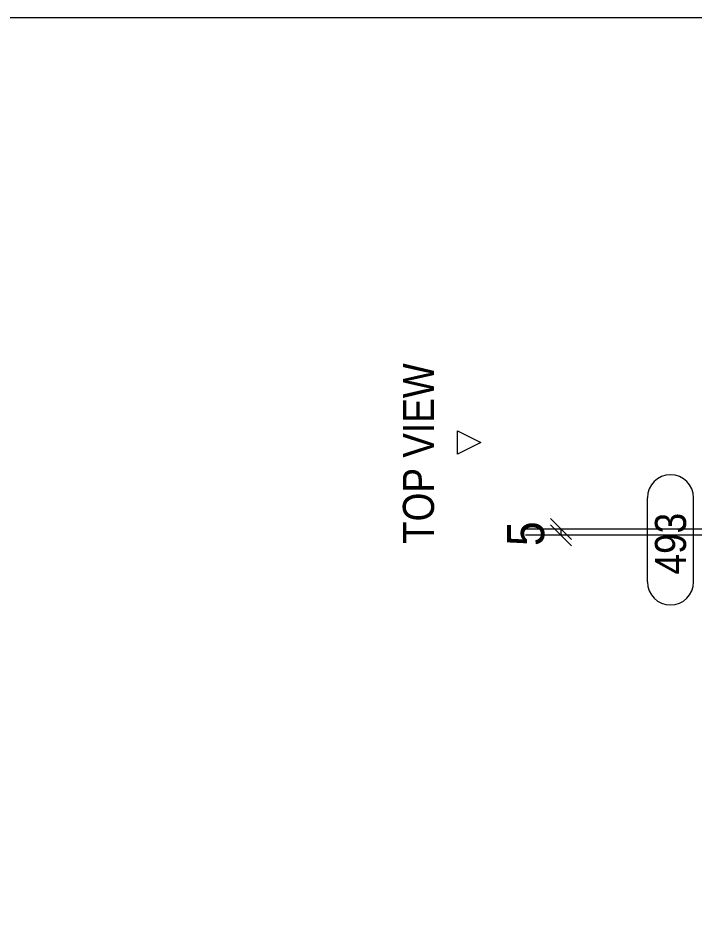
# Model space of a CAD drawing. Header units: millimetres. Extents: x 2 to 579, y 1 to 825.
# Drawn here: x 131.9 to 186.2, y 753.4 to 825 of the extents above; entities that cross this region are included whole.
import ezdxf

# ---------------------------------------------------------------- set-up
doc = ezdxf.new("R2010")
doc.units = ezdxf.units.MM
doc.linetypes.add('XKITLINE00', pattern=[0])
for name, color, linetype, lineweight in [('Dimensions', 7, 'Continuous', 0), ('DrawingSheet', 5, 'Continuous', 0), ('OtherObjectType', 7, 'Continuous', 0), ('PartMark', 7, 'Continuous', 0)]:
    doc.layers.add(name, color=color, linetype=linetype, lineweight=lineweight)
doc.styles.add('ARIAL', font='ARIAL.TTF')

# ---------------------------------------------------------------- blocks, each defined once
blk = doc.blocks.new('*A88')
at = {"layer": 'DrawingSheet', "color": 5, "linetype": 'XKITLINE00', "lineweight": 0}
blk.add_line((579, 825), (5, 825), dxfattribs=at)
blk = doc.blocks.new('*A216')
at = {"layer": 'Dimensions', "color": 7, "linetype": 'XKITLINE00', "lineweight": 0}
for p, q in [((174.635, 784.776), (176.332, 783.079)), ((174.635, 784.276), (176.332, 782.579)), ((211.982, 783.928), (172.634, 783.928)), ((175.484, 783.428), (175.484, 783.928)), ((199.987, 783.428), (172.634, 783.428))]:
    blk.add_line(p, q, dxfattribs=at)
at = {"layer": 'Dimensions', "color": 3}
for p in [(175.484, 783.928), (175.484, 783.428)]:
    blk.add_point(p, dxfattribs=at)
at = {"layer": 'Dimensions', "color": 3, "style": 'ARIAL', "width": 0.85}
blk.add_text('5', height=3, rotation=90.00021, dxfattribs=at).set_placement((174.134, 782.565))
blk = doc.blocks.new('*A229')
at = {"layer": 'PartMark', "color": 7, "linetype": 'XKITLINE00', "lineweight": 0}
for p, q in [((182.424, 779.678), (182.424, 786.44)), ((186.124, 779.678), (186.124, 786.44))]:
    blk.add_line(p, q, dxfattribs=at)
for centre, start, end in [((184.274, 786.44), 0, 180), ((184.274, 779.678), 180, 0)]:
    blk.add_arc(centre, 1.85, start, end, dxfattribs=at)
at = {"layer": 'PartMark', "color": 3, "style": 'ARIAL', "width": 0.85}
blk.add_text('493', height=2.5, rotation=90.00021, dxfattribs=at).set_placement((185.524, 780.278))
blk = doc.blocks.new('*A233')
at = {"layer": 'OtherObjectType', "color": 7, "linetype": 'XKITLINE00', "lineweight": 0}
for p, q in [((167.159, 789.945), (167.159, 791.82)), ((167.159, 791.82), (169.034, 790.883)), ((169.034, 790.883), (167.159, 789.945)), ((169.034, 790.883), (169.034, 790.883)), ((264.546, 765.513), (265.484, 767.388)), ((265.484, 767.388), (266.421, 765.513)), ((265.484, 767.388), (265.484, 767.388)), ((266.421, 765.513), (264.546, 765.513)), ((257.147, 753.388), (264.571, 753.388))]:
    blk.add_line(p, q, dxfattribs=at)
at = {"layer": 'OtherObjectType', "color": 7, "style": 'ARIAL', "width": 0.85}
blk.add_text('TOP VIEW', height=2.5, rotation=90, dxfattribs=at).set_placement((165.284, 782.732))
for s, p in [('FRONT VIEW', (255.02, 761.138)), ('C', (257.147, 754.138)), ('C', (262.164, 754.138)), ('-', (260.304, 754.138))]:
    blk.add_text(s, height=2.5, dxfattribs=at).set_placement(p)

msp = doc.modelspace()

# ---------------------------------------------------------------- block references
at = {"lineweight": 0}
for name in ['*A88', '*A229', '*A216']:
    msp.add_blockref(name, (0, 0), dxfattribs=at)
at = {"layer": 'OtherObjectType', "lineweight": 0}
msp.add_blockref('*A233', (0, 0), dxfattribs=at)

doc.saveas('drawing.dxf')
